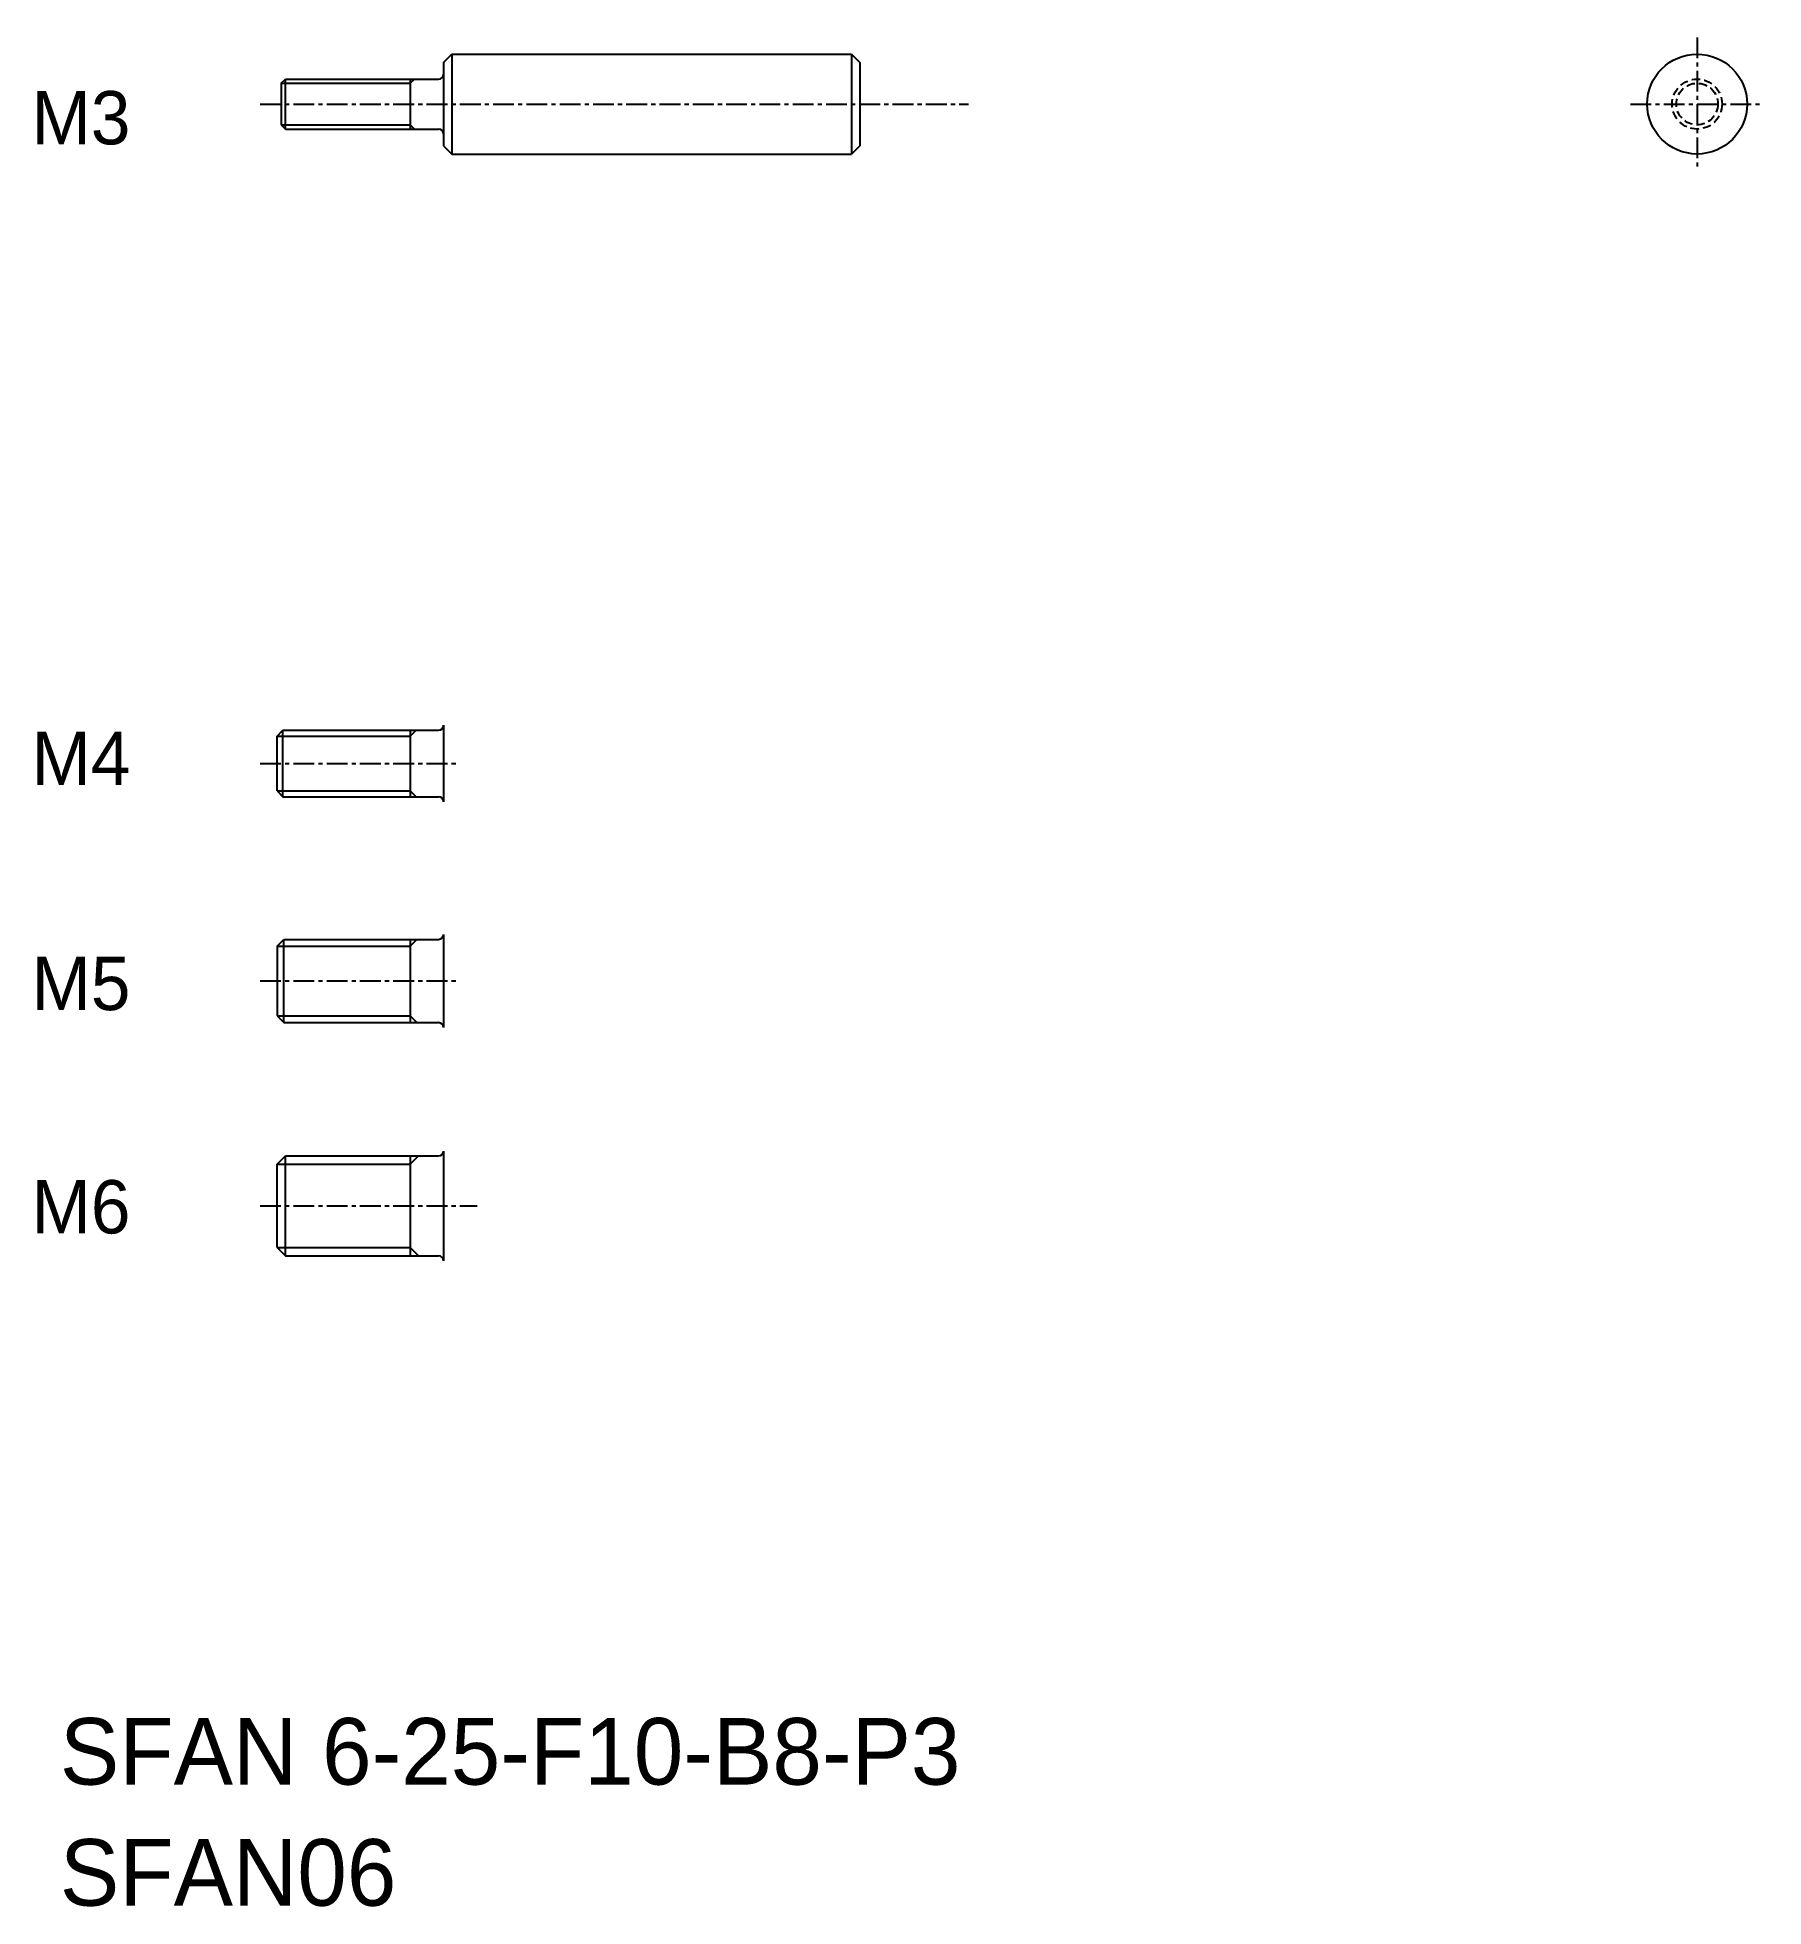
# Model space of a CAD drawing. Extents: x 163 to 267, y 78 to 190.
import ezdxf
from ezdxf.enums import TextEntityAlignment as Align

# ---------------------------------------------------------------- set-up
doc = ezdxf.new("R2010")
doc.units = 0
doc.linetypes.add('CENTER', pattern=[2, 1.25, -0.25, 0.25, -0.25])
doc.linetypes.add('DASHED', pattern=[0.75, 0.5, -0.25])
doc.layers.get('0').update_dxf_attribs({"linetype": 'CONTINUOUS'})
doc.layers.add('CENTER', color=1, linetype='CENTER')

msp = doc.modelspace()

# ---------------------------------------------------------------- linework, layer by layer
at = {"color": 7, "linetype": 'CONTINUOUS'}
for p, q in [((187.61, 188.55), (188.11, 189.05)), ((188.11, 189.05), (212.11, 189.05)), ((188.11, 189.05), (188.11, 183.05)), ((212.11, 189.05), (212.11, 183.05)), ((212.11, 189.05), (212.61, 188.55)), ((178.11, 187.55), (187.31, 187.55)), ((178.11, 184.55), (178.11, 187.55)), ((185.61, 187.55), (185.61, 184.55)), ((187.61, 188.55), (187.61, 183.55)), ((212.61, 188.55), (212.61, 183.55)), ((177.86, 187.3), (177.86, 184.8)), ((178.11, 184.55), (187.31, 184.55)), ((187.61, 183.55), (188.11, 183.05)), ((188.11, 183.05), (212.11, 183.05)), ((212.61, 183.55), (212.11, 183.05)), ((177.61, 148.1), (177.96, 148.45)), ((177.96, 148.45), (187.31, 148.45)), ((177.96, 144.45), (177.96, 148.45)), ((185.61, 148.45), (185.61, 144.45)), ((177.61, 144.8), (177.96, 144.45)), ((177.96, 144.45), (187.31, 144.45)), ((177.61, 135.49), (178.01, 135.89)), ((178.01, 135.89), (187.31, 135.89)), ((178.01, 130.89), (178.01, 135.89)), ((185.61, 135.89), (185.61, 130.89)), ((177.61, 131.29), (178.01, 130.89)), ((178.01, 130.89), (187.31, 130.89)), ((177.61, 122.38), (178.11, 122.88)), ((178.11, 122.88), (187.31, 122.88)), ((178.11, 116.88), (178.11, 122.88)), ((185.61, 122.88), (185.61, 116.88)), ((177.61, 117.38), (178.11, 116.88)), ((178.11, 116.88), (187.31, 116.88))]:
    msp.add_line(p, q, dxfattribs=at)
for p, q in [((177.86, 187.3), (178.11, 187.55)), ((177.86, 184.8), (178.11, 184.55)), ((187.61, 148.75), (187.61, 144.15)), ((177.61, 144.8), (177.61, 148.1)), ((187.61, 136.19), (187.61, 130.59)), ((177.61, 135.49), (177.61, 131.29)), ((177.61, 117.38), (177.61, 122.38)), ((187.61, 123.18), (187.61, 116.58))]:
    msp.add_line(p, q)
at = {"color": 3, "linetype": 'CONTINUOUS'}
for p, q in [((185.61, 187.3), (185.86, 187.55)), ((177.86, 187.3), (185.61, 187.3)), ((177.86, 184.8), (185.61, 184.8)), ((185.61, 184.8), (185.86, 184.55)), ((185.61, 148.1), (185.96, 148.45)), ((177.61, 148.1), (185.61, 148.1)), ((177.61, 144.8), (185.61, 144.8)), ((185.61, 144.8), (185.96, 144.45)), ((185.61, 135.49), (186.01, 135.89)), ((177.61, 135.49), (185.61, 135.49)), ((177.61, 131.29), (185.61, 131.29)), ((185.61, 131.29), (186.01, 130.89)), ((177.61, 122.38), (185.61, 122.38)), ((185.61, 122.38), (186.11, 122.88)), ((177.61, 117.38), (185.61, 117.38)), ((185.61, 117.38), (186.11, 116.88))]:
    msp.add_line(p, q, dxfattribs=at)
at = {"color": 7, "linetype": 'CONTINUOUS'}
msp.add_circle((262.92, 186.05), 3, dxfattribs=at)
at = {"color": 3, "linetype": 'DASHED'}
for radius in [1.5, 1.25]:
    msp.add_circle((262.92, 186.05), radius, dxfattribs=at)
at = {"color": 7, "linetype": 'CONTINUOUS'}
for centre, start, end in [((187.31, 187.85), 270, 0), ((187.31, 184.25), 0, 90), ((187.31, 148.75), 270, 0), ((187.31, 144.15), 0, 90), ((187.31, 136.19), 270, 0), ((187.31, 130.59), 0, 90), ((187.31, 123.18), 270, 0), ((187.31, 116.58), 0, 90)]:
    msp.add_arc(centre, 0.3, start, end, dxfattribs=at)
at = {"layer": 'CENTER', "color": 1, "linetype": 'CENTER'}
for p, q in [((262.92, 190.05), (262.92, 182.05)), ((176.59, 186.05), (219.14, 186.05)), ((258.92, 186.05), (266.92, 186.05)), ((176.59, 146.45), (188.47, 146.45)), ((176.59, 133.39), (188.47, 133.39)), ((176.59, 119.88), (189.63, 119.88))]:
    msp.add_line(p, q, dxfattribs=at)

# ---------------------------------------------------------------- texts
for s, p in [('M3', (168.8, 185.23)), ('M4', (168.8, 146.76)), ('M5', (168.8, 133.24)), ('M6', (168.8, 119.83))]:
    msp.add_text(s, height=3.2).set_placement(p, align=Align.MIDDLE_RIGHT)
for s, p in [('SFAN 6-25-F10-B8-P3', (164.56, 85.13)), ('SFAN06', (164.56, 77.86))]:
    msp.add_text(s, height=4).set_placement(p)

doc.saveas('drawing.dxf')
